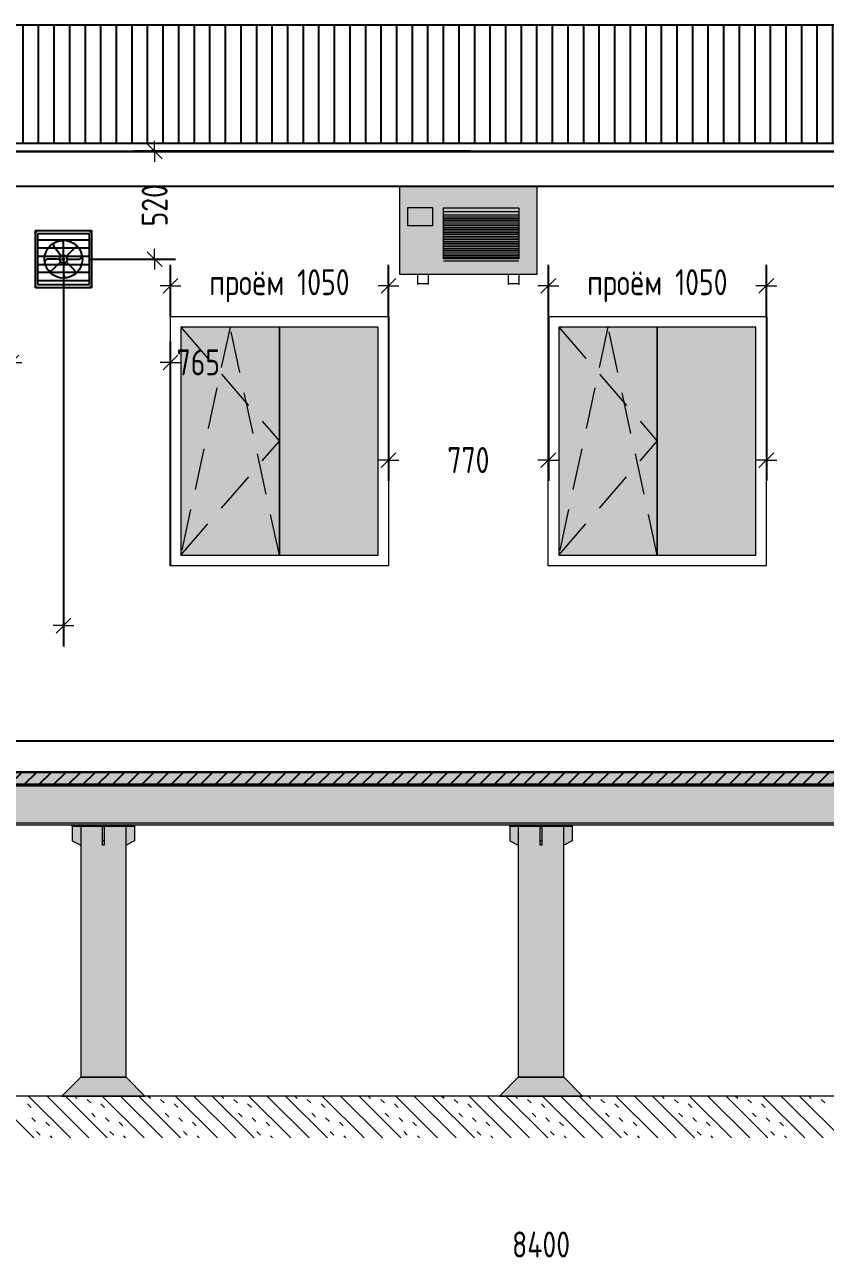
# Model space of a CAD drawing. Header units: millimetres. Extents: x 0 to 1680, y 0 to 594.
# Drawn here: x 1077.2 to 1154.3, y 59.9 to 178.8 of the extents above; entities that cross this region are included whole.
import ezdxf

# ---------------------------------------------------------------- set-up
doc = ezdxf.new("R2010")
doc.units = ezdxf.units.MM
for name, pattern in [('K5LT32798', [0]), ('K5LT32801', [0]), ('K5LT32802', [0]), ('K5LT32803', [0]), ('K5LT_BASIC', [0]), ('K5LT_DASHED', [6, 4, -2]), ('K5LT_THIN', [0])]:
    doc.linetypes.add(name, pattern=pattern)
doc.layers.add('Системный слой', color=7, linetype='Continuous')
doc.styles.add('KDIMTEXTSTYLE', font='GOST_AU.SHX', dxfattribs={"width": 0.96, "oblique": 15, "height": 5})
doc.dimstyles.new('KDIMSTYLE (0.02)', dxfattribs={"dimtxt": 5, "dimasz": 1, "dimexe": 2, "dimexo": 0, "dimgap": 1, "dimtad": 1, "dimlfac": 50, "dimtxsty": 'KDIMTEXTSTYLE', "dimsah": 1, "dimcen": 0, "dimdle": 1, "dimadec": 0, "dimazin": 0, "dimtfac": 0.667, "dimtmove": 0, "dimatfit": 3, "dimfxl": 0, "dimtvp": 1, "dimtolj": 1, "dimtzin": 0, "dimarcsym": 0})

# ---------------------------------------------------------------- blocks, each defined once
blk = doc.blocks.new('U70')
at = {"layer": 'Системный слой', "color": 150, "linetype": 'K5LT_BASIC', "lineweight": 25, "true_color": 0x0080ff}
for p, q in [((1045.69, 106.75), (1045.69, 109.75)), ((1045.69, 109.75), (1208.09, 109.75)), ((1208.09, 109.75), (1208.09, 106.75)), ((1208.09, 106.75), (1045.69, 106.75))]:
    blk.add_line(p, q, dxfattribs=at)
blk = doc.blocks.new('U71')
at = {"layer": 'Системный слой', "color": 150, "linetype": 'K5LT_BASIC', "lineweight": 25, "true_color": 0x0080ff}
for p, q in [((1045.69, 163.15), (1045.69, 166.55)), ((1045.69, 166.55), (1208.09, 166.55)), ((1208.09, 166.55), (1208.09, 163.15)), ((1208.09, 163.15), (1045.69, 163.15))]:
    blk.add_line(p, q, dxfattribs=at)
blk = doc.blocks.new('U784')
at = {"layer": 'Системный слой'}
h = blk.add_hatch(dxfattribs=at)
h.set_pattern_fill('', angle=45, style=0, pattern_type=0)
h.set_pattern_definition([(45, (0, 0), (-0.7071068, 0.7071068), [])])
h.paths.add_polyline_path([(1210.89, 105.55), (1210.89, 106.75), (1042.89, 106.75), (1042.89, 105.55)])
at = {"layer": 'Системный слой', "color": 150, "linetype": 'K5LT_BASIC', "lineweight": 25, "true_color": 0x0080ff}
for p, q in [((1042.89, 106.75), (1210.89, 106.75)), ((1210.89, 105.55), (1042.89, 105.55))]:
    blk.add_line(p, q, dxfattribs=at)
blk = doc.blocks.new('U802')
at = {"layer": 'Системный слой', "color": 7, "linetype": 'K5LT_THIN', "lineweight": 13}
for p, q in [((1127.59, 126.63), (1127.59, 150.63)), ((1127.59, 150.63), (1148.59, 150.63)), ((1148.59, 150.63), (1148.59, 126.63)), ((1148.59, 126.63), (1127.59, 126.63))]:
    blk.add_line(p, q, dxfattribs=at)
blk = doc.blocks.new('U803')
at = {"layer": 'Системный слой', "color": 7, "linetype": 'K5LT_THIN', "lineweight": 13}
for p, q in [((1147.59, 149.63), (1138.09, 149.63)), ((1138.09, 149.63), (1138.09, 127.65)), ((1147.59, 127.65), (1147.59, 149.63)), ((1138.09, 127.65), (1147.59, 127.65))]:
    blk.add_line(p, q, dxfattribs=at)
blk = doc.blocks.new('U804')
at = {"layer": 'Системный слой', "color": 7, "linetype": 'K5LT_THIN', "lineweight": 13}
for p, q in [((1138.09, 149.63), (1128.59, 149.63)), ((1128.59, 149.63), (1128.59, 127.65)), ((1138.09, 127.65), (1138.09, 149.63)), ((1128.59, 127.65), (1138.09, 127.65))]:
    blk.add_line(p, q, dxfattribs=at)
blk = doc.blocks.new('U801')
at = {"layer": 'Системный слой', "true_color": 0x00ccff}
blk.add_hatch(color=140, dxfattribs=at).paths.add_polyline_path([(1147.59, 127.63), (1147.59, 149.63), (1128.59, 149.63), (1128.59, 127.63)])
at = {"layer": 'Системный слой', "color": 7, "linetype": 'K5LT_DASHED', "lineweight": 13}
for p, q in [((1133.34, 149.63), (1128.59, 127.63)), ((1128.59, 149.63), (1138.09, 138.63)), ((1138.09, 127.65), (1133.34, 149.63)), ((1128.59, 127.65), (1138.09, 138.63))]:
    blk.add_line(p, q, dxfattribs=at)
at = {"layer": 'Системный слой'}
for name in ['U802', 'U804', 'U803']:
    blk.add_blockref(name, (0, 0), dxfattribs=at)
blk = doc.blocks.new('U806')
at = {"layer": 'Системный слой', "color": 7, "linetype": 'K5LT32801', "lineweight": 18}
for p, q in [((1078.04, 71.51), (1074, 75.55)), ((1081.58, 71.51), (1077.54, 75.55)), ((1083.35, 71.51), (1079.31, 75.55)), ((1085.11, 71.51), (1081.08, 75.55)), ((1088.65, 71.51), (1084.61, 75.55)), ((1090.42, 71.51), (1086.38, 75.55)), ((1092.18, 71.51), (1088.15, 75.55)), ((1095.72, 71.51), (1091.68, 75.55)), ((1097.49, 71.51), (1093.45, 75.55)), ((1099.26, 71.51), (1095.22, 75.55)), ((1102.79, 71.51), (1098.75, 75.55)), ((1104.56, 71.51), (1100.52, 75.55)), ((1106.33, 71.51), (1102.29, 75.55)), ((1109.86, 71.51), (1105.82, 75.55)), ((1111.63, 71.51), (1107.59, 75.55)), ((1113.4, 71.51), (1109.36, 75.55)), ((1116.93, 71.51), (1112.9, 75.55)), ((1118.7, 71.51), (1114.66, 75.55)), ((1120.47, 71.51), (1116.43, 75.55)), ((1124, 71.51), (1119.97, 75.55)), ((1125.77, 71.51), (1121.73, 75.55)), ((1127.54, 71.51), (1123.5, 75.55)), ((1131.08, 71.51), (1127.04, 75.55)), ((1132.84, 71.51), (1128.81, 75.55)), ((1134.61, 71.51), (1130.57, 75.55)), ((1138.15, 71.51), (1134.11, 75.55)), ((1139.91, 71.51), (1135.88, 75.55)), ((1141.68, 71.51), (1137.64, 75.55)), ((1145.22, 71.51), (1141.18, 75.55)), ((1146.99, 71.51), (1142.95, 75.55)), ((1148.75, 71.51), (1144.71, 75.55)), ((1152.29, 71.51), (1148.25, 75.55)), ((1154.06, 71.51), (1150.02, 75.55)), ((1155.82, 71.51), (1151.79, 75.55))]:
    blk.add_line(p, q, dxfattribs=at)
at = {"layer": 'Системный слой', "color": 7, "linetype": 'K5LT32802', "lineweight": 18}
for p, q in [((1082.19, 75.32), (1081.96, 75.55)), ((1083.52, 74.88), (1083.16, 75.23)), ((1089.26, 75.32), (1089.03, 75.55)), ((1090.59, 74.88), (1090.23, 75.23)), ((1096.33, 75.32), (1096.1, 75.55)), ((1097.66, 74.88), (1097.31, 75.23)), ((1103.4, 75.32), (1103.17, 75.55)), ((1104.73, 74.88), (1104.38, 75.23)), ((1110.48, 75.32), (1110.24, 75.55)), ((1111.8, 74.88), (1111.45, 75.23)), ((1117.55, 75.32), (1117.31, 75.55)), ((1118.87, 74.88), (1118.52, 75.23)), ((1124.62, 75.32), (1124.39, 75.55)), ((1125.94, 74.88), (1125.59, 75.23)), ((1131.69, 75.32), (1131.46, 75.55)), ((1133.01, 74.88), (1132.66, 75.23)), ((1138.76, 75.32), (1138.53, 75.55)), ((1140.09, 74.88), (1139.73, 75.23)), ((1145.83, 75.32), (1145.6, 75.55)), ((1147.16, 74.88), (1146.8, 75.23)), ((1152.9, 75.32), (1152.67, 75.55)), ((1154.23, 74.88), (1153.87, 75.23)), ((1077.77, 74.44), (1077.42, 74.79)), ((1083.96, 73.55), (1083.61, 73.91)), ((1084.84, 74.44), (1084.49, 74.79)), ((1091.03, 73.55), (1090.68, 73.91)), ((1091.91, 74.44), (1091.56, 74.79)), ((1098.1, 73.55), (1097.75, 73.91)), ((1098.99, 74.44), (1098.63, 74.79)), ((1105.17, 73.55), (1104.82, 73.91)), ((1106.06, 74.44), (1105.7, 74.79)), ((1112.24, 73.55), (1111.89, 73.91)), ((1113.13, 74.44), (1112.77, 74.79)), ((1119.31, 73.55), (1118.96, 73.91)), ((1120.2, 74.44), (1119.84, 74.79)), ((1126.39, 73.55), (1126.03, 73.91)), ((1127.27, 74.44), (1126.92, 74.79)), ((1133.46, 73.55), (1133.1, 73.91)), ((1134.34, 74.44), (1133.99, 74.79)), ((1140.53, 73.55), (1140.17, 73.91)), ((1141.41, 74.44), (1141.06, 74.79)), ((1147.6, 73.55), (1147.25, 73.91)), ((1148.48, 74.44), (1148.13, 74.79)), ((1078.21, 73.11), (1077.86, 73.46)), ((1079.54, 72.67), (1079.19, 73.02)), ((1085.29, 73.11), (1084.93, 73.46)), ((1086.61, 72.67), (1086.26, 73.02)), ((1092.36, 73.11), (1092, 73.46)), ((1093.68, 72.67), (1093.33, 73.02)), ((1099.43, 73.11), (1099.07, 73.46)), ((1100.75, 72.67), (1100.4, 73.02)), ((1106.5, 73.11), (1106.14, 73.46)), ((1107.82, 72.67), (1107.47, 73.02)), ((1113.57, 73.11), (1113.22, 73.46)), ((1114.9, 72.67), (1114.54, 73.02)), ((1120.64, 73.11), (1120.29, 73.46)), ((1121.97, 72.67), (1121.61, 73.02)), ((1127.71, 73.11), (1127.36, 73.46)), ((1129.04, 72.67), (1128.68, 73.02)), ((1134.78, 73.11), (1134.43, 73.46)), ((1136.11, 72.67), (1135.75, 73.02)), ((1141.85, 73.11), (1141.5, 73.46)), ((1143.18, 72.67), (1142.83, 73.02)), ((1148.92, 73.11), (1148.57, 73.46)), ((1150.25, 72.67), (1149.9, 73.02)), ((1078.66, 71.79), (1078.3, 72.14)), ((1079.81, 71.51), (1079.63, 71.7)), ((1085.73, 71.79), (1085.37, 72.14)), ((1086.88, 71.51), (1086.7, 71.7)), ((1092.8, 71.79), (1092.44, 72.14)), ((1093.95, 71.51), (1093.77, 71.7)), ((1099.87, 71.79), (1099.52, 72.14)), ((1101.02, 71.51), (1100.84, 71.7)), ((1106.94, 71.79), (1106.59, 72.14)), ((1108.09, 71.51), (1107.91, 71.7)), ((1114.01, 71.79), (1113.66, 72.14)), ((1115.17, 71.51), (1114.98, 71.7)), ((1121.08, 71.79), (1120.73, 72.14)), ((1122.24, 71.51), (1122.05, 71.7)), ((1128.15, 71.79), (1127.8, 72.14)), ((1129.31, 71.51), (1129.13, 71.7)), ((1135.22, 71.79), (1134.87, 72.14)), ((1136.38, 71.51), (1136.2, 71.7)), ((1142.3, 71.79), (1141.94, 72.14)), ((1143.45, 71.51), (1143.27, 71.7)), ((1149.37, 71.79), (1149.01, 72.14)), ((1150.52, 71.51), (1150.34, 71.7))]:
    blk.add_line(p, q, dxfattribs=at)
blk = doc.blocks.new('U807')
at = {"layer": 'Системный слой', "color": 7, "linetype": 'K5LT32803', "lineweight": 18}
for p, q in [((1373.4, 105.55), (939.24, 105.55)), ((1442.77, 105.4), (939.24, 105.4)), ((1442.77, 101.83), (939.24, 101.83)), ((939.24, 101.67), (1442.77, 101.67))]:
    blk.add_line(p, q, dxfattribs=at)
blk = doc.blocks.new('U819')
at = {"layer": 'Системный слой', "color": 7, "linetype": 'K5LT32803', "lineweight": 18}
for p, q in [((1123.89, 101.51), (1123.89, 100.13)), ((1129.89, 101.51), (1129.89, 100.13)), ((1123.89, 100.13), (1124.7, 99.72)), ((1126.97, 100.13), (1126.81, 100.13)), ((1129.89, 100.13), (1129.08, 99.72)), ((1124.7, 77.36), (1122.89, 75.55)), ((1129.08, 77.36), (1124.7, 77.36)), ((1130.89, 75.55), (1129.08, 77.36)), ((1122.89, 75.55), (1130.89, 75.55))]:
    blk.add_line(p, q, dxfattribs=at)
at = {"layer": 'Системный слой', "color": 7, "linetype": 'K5LT32798', "lineweight": 18}
for points in [[(1129.89, 101.51), (1123.89, 101.51), (1123.89, 101.67), (1129.89, 101.67)], [(1129.08, 101.51), (1124.7, 101.51), (1124.7, 77.36), (1129.08, 77.36)], [(1126.97, 99.72), (1126.81, 99.72), (1126.81, 101.51), (1126.97, 101.51)]]:
    blk.add_lwpolyline(points, close=True, dxfattribs=at)
blk = doc.blocks.new('U821')
at = {"layer": 'Системный слой', "color": 7, "linetype": 'K5LT32803', "lineweight": 18}
for p, q in [((1081.74, 101.51), (1081.74, 100.13)), ((1087.74, 101.51), (1087.74, 100.13)), ((1081.74, 100.13), (1082.55, 99.72)), ((1084.82, 100.13), (1084.66, 100.13)), ((1087.74, 100.13), (1086.93, 99.72)), ((1082.55, 77.36), (1080.74, 75.55)), ((1086.93, 77.36), (1082.55, 77.36)), ((1088.74, 75.55), (1086.93, 77.36)), ((1080.74, 75.55), (1088.74, 75.55))]:
    blk.add_line(p, q, dxfattribs=at)
at = {"layer": 'Системный слой', "color": 7, "linetype": 'K5LT32798', "lineweight": 18}
for points in [[(1087.74, 101.51), (1081.74, 101.51), (1081.74, 101.67), (1087.74, 101.67)], [(1086.93, 101.51), (1082.55, 101.51), (1082.55, 77.36), (1086.93, 77.36)], [(1084.82, 99.72), (1084.66, 99.72), (1084.66, 101.51), (1084.82, 101.51)]]:
    blk.add_lwpolyline(points, close=True, dxfattribs=at)
blk = doc.blocks.new('U805')
at = {"layer": 'Системный слой', "true_color": 0xffffff}
blk.add_hatch(color=7, dxfattribs=at).paths.add_polyline_path([(937.89, 101.67), (1581.89, 101.67), (1581.89, 105.55), (937.89, 105.55)])
h = blk.add_hatch(color=7, dxfattribs=at)
h.paths.add_polyline_path([(1086.93, 99.72), (1087.74, 100.13), (1087.74, 101.51), (1086.93, 101.51)])
h.paths.add_polyline_path([(1086.93, 101.51), (1084.82, 101.51), (1084.82, 99.72), (1084.66, 99.72), (1084.66, 101.51), (1082.55, 101.51), (1082.55, 77.36), (1086.93, 77.36)])
h.paths.add_polyline_path([(1084.69, 101.67), (1084.56, 101.67), (1083.34, 101.67), (1081.74, 101.67), (1081.74, 101.51), (1082.55, 101.51), (1084.66, 101.51), (1084.82, 101.51), (1086.93, 101.51), (1087.74, 101.51), (1087.74, 101.67)])
h.paths.add_polyline_path([(1084.82, 101.51), (1084.66, 101.51), (1084.66, 100.13), (1084.82, 100.13)])
h.paths.add_polyline_path([(1084.82, 100.13), (1084.66, 100.13), (1084.66, 99.72), (1084.82, 99.72)])
h.paths.add_polyline_path([(1081.74, 100.13), (1082.55, 99.72), (1082.55, 101.51), (1081.74, 101.51)])
h.paths.add_polyline_path([(1082.55, 77.36), (1080.74, 75.55), (1088.74, 75.55), (1086.93, 77.36)])
h = blk.add_hatch(color=7, dxfattribs=at)
h.paths.add_polyline_path([(1129.08, 99.72), (1129.89, 100.13), (1129.89, 101.51), (1129.08, 101.51)])
h.paths.add_polyline_path([(1129.08, 101.51), (1126.97, 101.51), (1126.97, 99.72), (1126.81, 99.72), (1126.81, 101.51), (1124.7, 101.51), (1124.7, 77.36), (1129.08, 77.36)])
h.paths.add_polyline_path([(1126.84, 101.67), (1126.71, 101.67), (1125.49, 101.67), (1123.89, 101.67), (1123.89, 101.51), (1124.7, 101.51), (1126.81, 101.51), (1126.97, 101.51), (1129.08, 101.51), (1129.89, 101.51), (1129.89, 101.67)])
h.paths.add_polyline_path([(1126.97, 101.51), (1126.81, 101.51), (1126.81, 100.13), (1126.97, 100.13)])
h.paths.add_polyline_path([(1126.97, 100.13), (1126.81, 100.13), (1126.81, 99.72), (1126.97, 99.72)])
h.paths.add_polyline_path([(1123.89, 100.13), (1124.7, 99.72), (1124.7, 101.51), (1123.89, 101.51)])
h.paths.add_polyline_path([(1124.7, 77.36), (1122.89, 75.55), (1130.89, 75.55), (1129.08, 77.36)])
at = {"layer": 'Системный слой', "color": 7, "linetype": 'K5LT32798', "lineweight": 18}
blk.add_lwpolyline([(1615.93, 75.55), (904.33, 75.55)], dxfattribs=at)
at = {"layer": 'Системный слой'}
for name in ['U807', 'U821', 'U819', 'U806']:
    blk.add_blockref(name, (0, 0), dxfattribs=at)
blk = doc.blocks.new('U833')
at = {"layer": 'Системный слой', "color": 150, "linetype": 'K5LT_BASIC', "lineweight": 25, "true_color": 0x0080ff}
for p, q in [((1042.89, 178.75), (1210.89, 178.75)), ((1210.89, 166.55), (1042.89, 166.55))]:
    blk.add_line(p, q, dxfattribs=at)
blk = doc.blocks.new('U832')
at = {"layer": 'Системный слой'}
h = blk.add_hatch(dxfattribs=at)
h.set_pattern_fill('', angle=90, style=0, pattern_type=0)
h.set_pattern_definition([(90, (0, 0), (-1.5, 9e-17), [])])
h.paths.add_polyline_path([(1210.89, 167.35), (1210.89, 178.75), (1042.89, 178.75), (1042.89, 167.35)])
at = {"layer": 'Системный слой', "color": 150, "linetype": 'K5LT_BASIC', "lineweight": 25, "true_color": 0x0080ff}
blk.add_lwpolyline([(1210.89, 166.55), (1042.89, 166.55), (1042.89, 167.35), (1210.89, 167.35)], close=True, dxfattribs=at)
at = {"layer": 'Системный слой'}
blk.add_blockref('U833', (0, 0), dxfattribs=at)
blk = doc.blocks.new('U837')
at = {"layer": 'Системный слой', "color": 7, "linetype": 'K5LT_THIN', "lineweight": 13}
for p, q in [((1091.19, 126.63), (1091.19, 150.63)), ((1091.19, 150.63), (1112.19, 150.63)), ((1112.19, 150.63), (1112.19, 126.63)), ((1112.19, 126.63), (1091.19, 126.63))]:
    blk.add_line(p, q, dxfattribs=at)
blk = doc.blocks.new('U838')
at = {"layer": 'Системный слой', "color": 7, "linetype": 'K5LT_THIN', "lineweight": 13}
for p, q in [((1111.19, 149.63), (1101.69, 149.63)), ((1101.69, 149.63), (1101.69, 127.65)), ((1111.19, 127.65), (1111.19, 149.63)), ((1101.69, 127.65), (1111.19, 127.65))]:
    blk.add_line(p, q, dxfattribs=at)
blk = doc.blocks.new('U839')
at = {"layer": 'Системный слой', "color": 7, "linetype": 'K5LT_THIN', "lineweight": 13}
for p, q in [((1101.69, 149.63), (1092.19, 149.63)), ((1092.19, 149.63), (1092.19, 127.65)), ((1101.69, 127.65), (1101.69, 149.63)), ((1092.19, 127.65), (1101.69, 127.65))]:
    blk.add_line(p, q, dxfattribs=at)
blk = doc.blocks.new('U836')
at = {"layer": 'Системный слой', "true_color": 0x00ccff}
blk.add_hatch(color=140, dxfattribs=at).paths.add_polyline_path([(1111.19, 127.63), (1111.19, 149.63), (1092.19, 149.63), (1092.19, 127.63)])
at = {"layer": 'Системный слой', "color": 7, "linetype": 'K5LT_DASHED', "lineweight": 13}
for p, q in [((1096.94, 149.63), (1092.19, 127.63)), ((1092.19, 149.63), (1101.69, 138.63)), ((1101.69, 127.65), (1096.94, 149.63)), ((1092.19, 127.65), (1101.69, 138.63))]:
    blk.add_line(p, q, dxfattribs=at)
at = {"layer": 'Системный слой'}
for name in ['U837', 'U839', 'U838']:
    blk.add_blockref(name, (0, 0), dxfattribs=at)
blk = doc.blocks.new('U843')
at = {"layer": 'Системный слой', "color": 7, "linetype": 'K5LT32798', "lineweight": 18}
blk.add_lwpolyline([(1113.26, 154.73), (1126.52, 154.73), (1126.52, 163.15), (1113.26, 163.15)], close=True, dxfattribs=at)
for points in [[(1115.03, 153.72), (1115.03, 154.73), (1116.03, 154.73), (1116.03, 153.72)], [(1123.75, 153.72), (1123.75, 154.73), (1124.75, 154.73), (1124.75, 153.72)], [(1115.03, 153.72), (1115.03, 153.83), (1116.03, 153.83), (1116.03, 153.72)], [(1123.75, 153.72), (1123.75, 153.83), (1124.75, 153.83), (1124.75, 153.72)]]:
    blk.add_lwpolyline(points, dxfattribs=at)
blk = doc.blocks.new('U842')
at = {"layer": 'Системный слой', "true_color": 0xffffff}
blk.add_hatch(color=7, dxfattribs=at).paths.add_polyline_path([(1116.03, 154.73), (1123.75, 154.73), (1124.75, 154.73), (1126.52, 154.73), (1126.52, 163.15), (1113.26, 163.15), (1113.26, 154.73), (1115.03, 154.73)])
at = {"layer": 'Системный слой', "color": 7, "linetype": 'K5LT32803', "lineweight": 18}
for p, q in [((1117.48, 160.77), (1124.75, 160.77)), ((1117.48, 160.43), (1124.75, 160.43)), ((1117.48, 160.25), (1124.75, 160.25)), ((1117.48, 160.09), (1124.75, 160.09)), ((1117.48, 159.91), (1124.75, 159.91)), ((1117.48, 159.75), (1124.75, 159.75)), ((1117.48, 159.57), (1124.75, 159.57)), ((1117.48, 159.41), (1124.75, 159.41)), ((1117.48, 159.23), (1124.75, 159.23)), ((1117.48, 159.07), (1124.75, 159.07)), ((1117.48, 158.9), (1124.75, 158.9)), ((1117.48, 158.73), (1124.75, 158.73)), ((1117.48, 158.56), (1124.75, 158.56)), ((1117.48, 158.39), (1124.75, 158.39)), ((1117.48, 158.22), (1124.75, 158.22)), ((1117.48, 158.05), (1124.75, 158.05)), ((1117.48, 157.88), (1124.75, 157.88)), ((1117.48, 157.71), (1124.75, 157.71)), ((1117.48, 157.54), (1124.75, 157.54)), ((1117.48, 157.37), (1124.75, 157.37)), ((1117.48, 157.2), (1124.75, 157.2)), ((1117.48, 157.03), (1124.75, 157.03)), ((1117.48, 156.86), (1124.75, 156.86)), ((1117.48, 156.69), (1124.75, 156.69)), ((1117.48, 156.52), (1124.75, 156.52)), ((1117.48, 156.35), (1124.75, 156.35)), ((1117.48, 156.01), (1124.75, 156.01))]:
    blk.add_line(p, q, dxfattribs=at)
at = {"layer": 'Системный слой', "color": 7, "linetype": 'K5LT32798', "lineweight": 18}
for points in [[(1114.07, 161.15), (1116.44, 161.15), (1116.44, 159.37), (1114.07, 159.37)], [(1117.48, 161.11), (1124.75, 161.11), (1124.75, 156.2), (1117.48, 156.2)]]:
    blk.add_lwpolyline(points, close=True, dxfattribs=at)
at = {"layer": 'Системный слой'}
blk.add_blockref('U843', (0, 0), dxfattribs=at)
blk = doc.blocks.new('U964')
at = {"layer": 'Системный слой', "color": 150, "linetype": 'K5LT_BASIC', "lineweight": 25, "true_color": 0x0080ff}
for p, q in [((1078.2, 158.92), (1083.59, 158.92)), ((1078.2, 153.39), (1078.2, 158.92)), ((1083.59, 158.92), (1083.59, 153.39)), ((1083.59, 153.39), (1078.2, 153.39))]:
    blk.add_line(p, q, dxfattribs=at)
blk = doc.blocks.new('U965')
at = {"layer": 'Системный слой', "color": 150, "linetype": 'K5LT_BASIC', "lineweight": 25, "true_color": 0x0080ff}
for p, q in [((1083.39, 158.59), (1078.39, 158.59)), ((1078.39, 158.59), (1078.39, 153.72)), ((1083.39, 153.72), (1083.39, 158.59)), ((1078.39, 153.72), (1083.39, 153.72))]:
    blk.add_line(p, q, dxfattribs=at)
blk = doc.blocks.new('U967')
at = {"layer": 'Системный слой', "color": 150, "linetype": 'K5LT_BASIC', "lineweight": 25, "true_color": 0x0080ff}
for p, q in [((1080.67, 156.46), (1079.98, 157.39)), ((1080.89, 156.54), (1080.89, 157.69)), ((1081.16, 156.43), (1081.94, 157.24)), ((1080.52, 156.16), (1079.37, 156.16)), ((1080.63, 155.9), (1079.81, 155.11)), ((1080.89, 155.79), (1080.89, 154.66)), ((1081.16, 155.9), (1081.94, 155.11)), ((1081.27, 156.16), (1082.39, 156.16))]:
    blk.add_line(p, q, dxfattribs=at)
for radius in [1.82, 0.374, 0.107]:
    blk.add_circle((1080.89, 156.16), radius, dxfattribs=at)
for centre, start, end in [((1080.2, 157.55), 116.6379, 216.5661), ((1080.63, 157.69), 0, 99.9282), ((1082.13, 157.05), 35.0718, 135), ((1079.37, 155.89), 90, 189.9282), ((1082.39, 156.43), 270, 9.9282), ((1079.62, 155.3), 215.0718, 315), ((1081.16, 154.66), 180, 279.9282), ((1081.75, 154.92), 305.0718, 45)]:
    blk.add_arc(centre, 0.267, start, end, dxfattribs=at)
blk = doc.blocks.new('U966')
at = {"layer": 'Системный слой', "color": 150, "linetype": 'K5LT_BASIC', "lineweight": 25, "true_color": 0x0080ff}
for start, end in [(180, 212.3737), (90, 126.5661), (270, 315), (0, 45)]:
    blk.add_arc((1080.89, 156.16), 0.374, start, end, dxfattribs=at)
at = {"layer": 'Системный слой'}
blk.add_blockref('U967', (0, 0), dxfattribs=at)
blk = doc.blocks.new('U963')
at = {"layer": 'Системный слой', "color": 150, "linetype": 'K5LT_BASIC', "lineweight": 25, "true_color": 0x0080ff}
for p, q in [((1078.39, 158.04), (1083.39, 158.04)), ((1078.39, 157.25), (1083.39, 157.25)), ((1078.39, 156.46), (1083.37, 156.46)), ((1078.39, 155.66), (1083.39, 155.66)), ((1078.39, 154.9), (1083.39, 154.9)), ((1078.39, 154.11), (1083.39, 154.11))]:
    blk.add_line(p, q, dxfattribs=at)
for centre in [(1078.26, 158.78), (1083.53, 158.78), (1078.26, 153.52), (1083.53, 153.52)]:
    blk.add_circle(centre, 0.0264, dxfattribs=at)
at = {"layer": 'Системный слой'}
for name in ['U964', 'U965', 'U966']:
    blk.add_blockref(name, (0, 0), dxfattribs=at)
blk = doc.blocks.new('KDIMARROW_03')
at = {"layer": 'Системный слой', "color": 0, "linetype": 'K5LT_THIN', "lineweight": 13}
for p, q in [((0, 0), (-1, 0)), ((-0.71, -0.71), (0.71, 0.71)), ((0, 0), (1, 0))]:
    blk.add_line(p, q, dxfattribs=at)

msp = doc.modelspace()

# ---------------------------------------------------------------- hatches: boundary and pattern name
at = {"layer": 'Системный слой', "true_color": 0xc0c0c0}
msp.add_hatch(color=9, dxfattribs=at).paths.add_polyline_path([(1210.89369, 106.75307), (1042.89369, 106.75307), (1042.89369, 105.55307), (1210.89369, 105.55307)])

# ---------------------------------------------------------------- block references
at = {"layer": 'Системный слой'}
for name in ['U832', 'U71', 'U842', 'U963', 'U836', 'U801', 'U70', 'U784', 'U805']:
    msp.add_blockref(name, (0, 0), dxfattribs=at)

# ---------------------------------------------------------------- dimensions: what is measured, and where the dimension line sits
at = {"layer": 'Системный слой', "color": 7}
msp.add_linear_dim(base=(1089.67327, 166.55307), p1=(1083.39369, 156.15307), p2=(1120.09097, 166.55307), angle=90, location=(1089.67327, 161.35307), dimstyle='KDIMSTYLE (0.02)', override={"dimexo": 0, "dimpost": '\\H2.5;\\W0.965;\\Q0;\\Q0;\\H2.5;\\W0.965;\\Q0;<>\\H2.5;\\W0.965;\\Q0;\\Q0;', "dimblk1": 'KDIMARROW_03', "dimblk2": 'KDIMARROW_03', "dimse1": 0, "dimse2": 0, "dimclrt": 7, "dimtolj": 1}, dxfattribs=at).render()
for base, p1, p2, location in [((1112.19364, 153.6045), (1091.19364, 150.63307), (1112.19364, 150.63307), (1101.69364, 153.6045)), ((1148.59358, 153.6045), (1127.59358, 150.63307), (1148.59358, 150.63307), (1138.09358, 153.6045))]:
    msp.add_linear_dim(base=base, p1=p1, p2=p2, location=location, text='\\H2.5;\\W0.965;\\Q0;\\Q0;\\H2.5;\\W0.965;\\Q0;\\H2.5;\\W0.965;\\Q0;\\Q0;проём 1050\\Q0;\\H2.5;\\W0.965;\\Q0;\\Q0;', dimstyle='KDIMSTYLE (0.02)', override={"dimexo": 0, "dimblk1": 'KDIMARROW_03', "dimblk2": 'KDIMARROW_03', "dimse1": 0, "dimse2": 0, "dimclrt": 7, "dimtolj": 1}, dxfattribs=at).render()
for base, p1, p2, location, override in [((1042.89369, 120.86097), (1080.89369, 156.16077), (1042.89369, 106.75307), (1061.89369, 120.86097), {"dimexo": 0, "dimpost": '\\H2.5;\\W0.965;\\Q0;<>', "dimblk1": 'KDIMARROW_03', "dimblk2": 'KDIMARROW_03', "dimse1": 0, "dimse2": 0, "dimclrt": 7, "dimtolj": 1}), ((1091.19364, 146.22285), (1075.89369, 150.63307), (1091.19364, 126.63307), (1093.87645, 146.22285), {"dimexo": 0, "dimpost": '\\H2.5;\\W0.965;\\Q0;\\Q0;\\H2.5;\\W0.965;\\Q0;<>\\H2.5;\\W0.965;\\Q0;\\Q0;', "dimblk1": 'KDIMARROW_03', "dimblk2": 'KDIMARROW_03', "dimse1": 0, "dimse2": 0, "dimclrt": 7, "dimtolj": 1}), ((1127.59358, 136.81247), (1112.19364, 150.63307), (1127.59358, 150.63307), (1119.89361, 136.81247), {"dimexo": 0, "dimpost": '\\H2.5;\\W0.965;\\Q0;\\Q0;\\H2.5;\\W0.965;\\Q0;<>\\H2.5;\\W0.965;\\Q0;\\Q0;', "dimblk1": 'KDIMARROW_03', "dimblk2": 'KDIMARROW_03', "dimse1": 0, "dimse2": 0, "dimclrt": 7, "dimtolj": 1}), ((1170.39358, 136.81247), (1148.59358, 150.63307), (1170.39358, 150.00979), (1159.49358, 136.81247), {"dimexo": 0, "dimpost": '\\H2.5;\\W0.965;\\Q0;\\Q0;\\H2.5;\\W0.965;\\Q0;<>\\H2.5;\\W0.965;\\Q0;\\Q0;', "dimblk1": 'KDIMARROW_03', "dimblk2": 'KDIMARROW_03', "dimse1": 0, "dimse2": 0, "dimclrt": 7, "dimtolj": 1}), ((1210.89369, 61.24807), (1042.89369, 106.75307), (1210.89369, 107.52944), (1126.89369, 61.24807), {"dimexo": 0, "dimpost": '\\H2.5;\\W0.965;\\Q0;<>', "dimblk1": 'KDIMARROW_03', "dimblk2": 'KDIMARROW_03', "dimse1": 0, "dimse2": 0, "dimclrt": 7, "dimtolj": 1}), ((1582.89369, 46.45622), (936.89369, 61.24807), (1582.89369, 61.24807), (1259.89369, 46.45622), {"dimexo": 0, "dimpost": '\\H2.5;\\W0.965;\\Q0;<>', "dimblk1": 'KDIMARROW_03', "dimblk2": 'KDIMARROW_03', "dimse1": 0, "dimse2": 0, "dimclrt": 7, "dimtolj": 1})]:
    msp.add_linear_dim(base=base, p1=p1, p2=p2, location=location, dimstyle='KDIMSTYLE (0.02)', override=override, dxfattribs=at).render()

doc.saveas('drawing.dxf')
